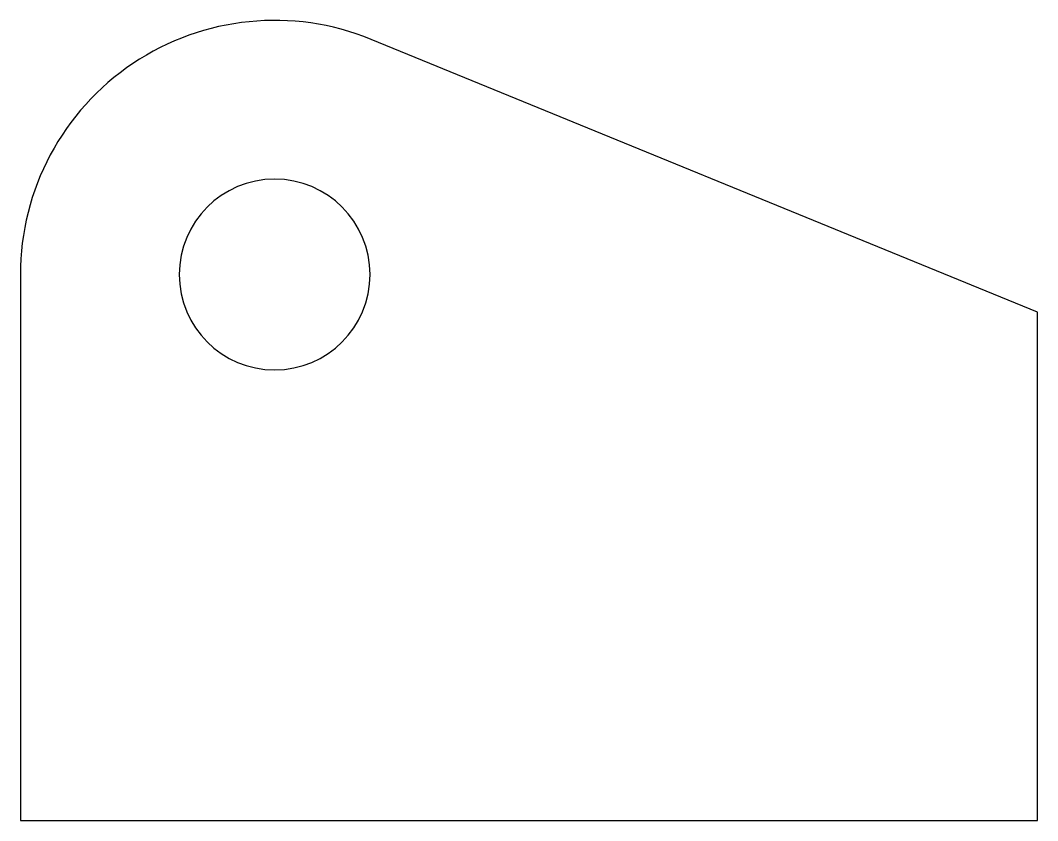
# Model space of a CAD drawing. Header units: inches. Extents: x 0 to 1, y 0 to 0.79.
import ezdxf

# ---------------------------------------------------------------- set-up
doc = ezdxf.new("R2010")
doc.units = ezdxf.units.IN

msp = doc.modelspace()

# ---------------------------------------------------------------- linework, layer by layer
at = {"layer": 'INTERIOR_PROFILES', "extrusion": (0, 0, -1)}
msp.add_circle((-0.25, 0.5371), 0.0938, dxfattribs=at)
at = {"layer": 'OUTER_PROFILES'}
msp.add_lwpolyline([(1, 0), (1, 0.5), (0.3448, 0.7684, 0.533273), (0, 0.5371), (0, 0)], format="xyb", close=True, dxfattribs=at)

doc.saveas('drawing.dxf')
